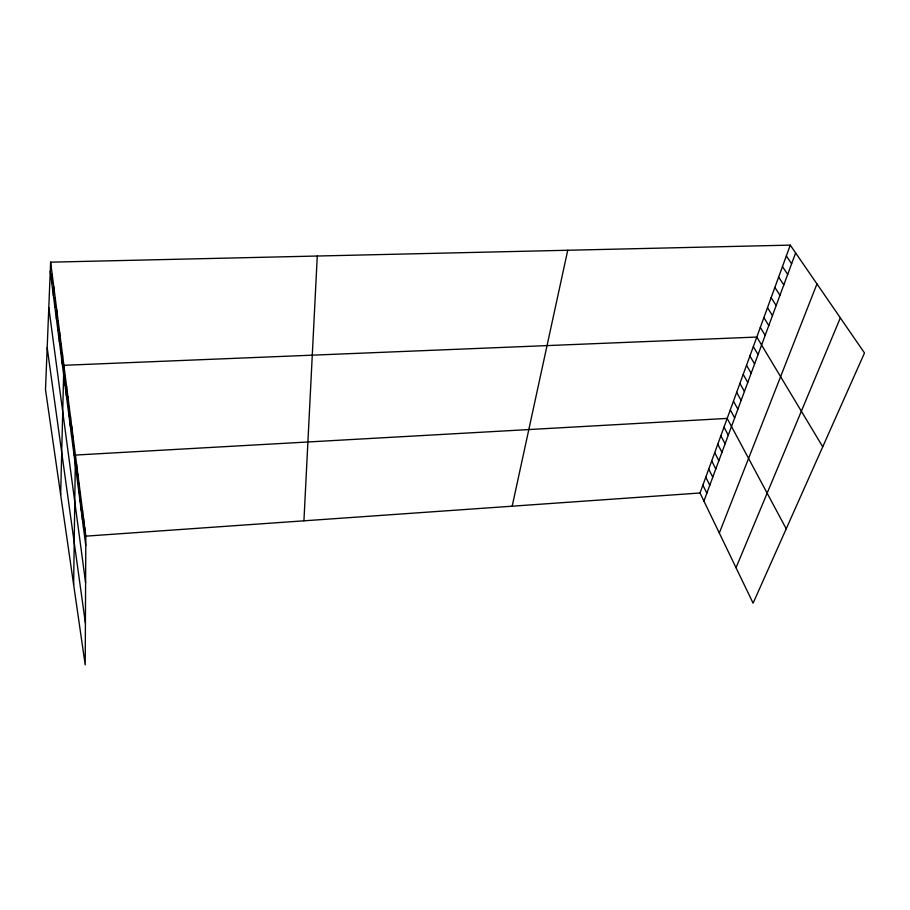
<?xml version="1.0" encoding="UTF-8"?>
<svg xmlns="http://www.w3.org/2000/svg" width="910" height="910" viewBox="0 0 910 910"><rect width="100%" height="100%" fill="white"/><g stroke="black" fill="none" stroke-linecap="round" stroke-linejoin="round"><path stroke-width="1.36" d="M50.619 262.171L85.824 536.149L85.21 664.88L45.5 389.651L50.619 262.171L790.267 245.12L864.5 352.978L753.105 603.182L700.029 492.992L790.267 245.12M84.675 537.014L84.721 527.641M82.423 519.644L82.491 510.271M83.561 528.391L83.618 519.018M80.114 501.774L80.194 492.401M81.274 510.772L81.354 501.399M77.725 483.381L77.839 474.008M78.931 492.64L79.022 483.267M76.508 473.974L76.622 464.6M74.051 455.034L74.188 445.661M73.642 584.709L75.405 455.057L727.181 418.407L786.217 528.812M72.823 445.502L72.971 436.129M71.572 435.822L71.719 426.46M69.001 416.018L69.183 406.679M70.297 425.994L70.468 416.643M67.693 405.894L67.886 396.567M66.362 395.623L66.567 386.306M65.008 385.18L65.224 375.875M62.244 363.829L62.483 354.547M60.663 494.699L63.859 365.297L756.79 337.053L822.731 446.787M60.822 352.887L61.084 343.627M59.389 341.785L59.662 332.548M57.922 330.501L58.206 321.287M56.443 319.035L56.739 309.832M54.93 307.375L55.248 298.207M53.394 295.534L53.724 286.388M51.836 283.499L52.177 274.376M303.929 520.827L317.272 256.029M512.182 506.188L567.738 250.25M703.931 501.08L795.624 252.923M719.321 533.055L816.952 283.909M736.019 567.726L840.328 317.863M85.824 536.149L700.029 492.992M786.331 255.926L791.62 263.741M782.452 266.573L787.685 274.422M778.63 277.072L783.794 284.932M774.865 287.412L779.961 295.306M771.145 297.627L776.184 305.533M767.483 307.682L772.465 315.611M763.877 317.613L768.791 325.552M760.305 327.395L765.162 335.358M753.321 346.585L758.064 354.57M749.908 355.981L754.583 363.989M746.53 365.251L751.148 373.271M743.197 374.408L747.77 382.439M739.91 383.44L744.426 391.482M736.668 392.358L741.127 400.4M733.46 401.151L737.873 409.204M730.298 409.841L734.666 417.906M724.007 427.131L728.273 435.207M720.868 435.742L725.088 443.818M717.774 444.239L721.948 452.315M714.725 452.623L718.843 460.71M711.711 460.904L715.783 468.991M708.731 469.071L712.758 477.17M705.796 477.147L709.777 485.246M702.895 485.121L706.831 493.209M47.183 347.711L85.403 623.157M48.787 307.557L85.597 582.639M50.243 271.248L85.779 545.511"/></g></svg>
